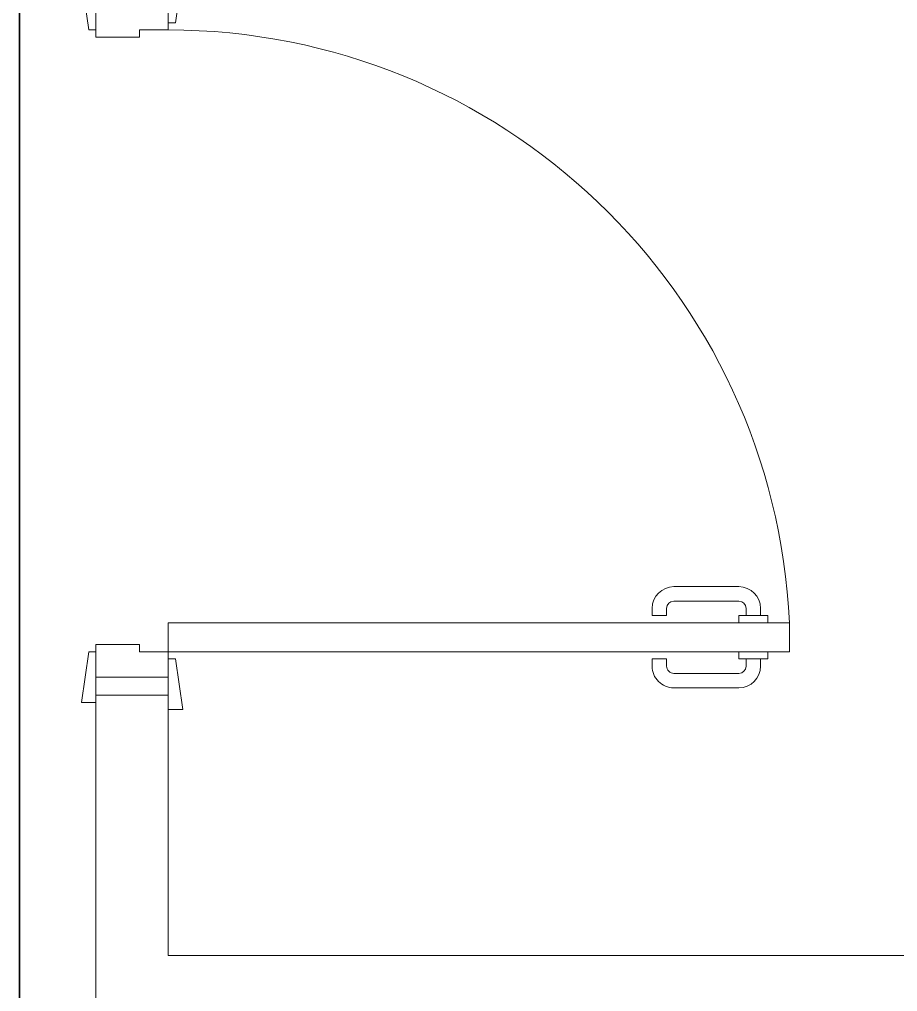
# Model space of a CAD drawing. Header units: millimetres. Extents: x -160614 to 59925, y -157025 to 0.
# Drawn here: x -115114 to -113899, y -113263 to -111918 of the extents above; entities that cross this region are included whole.
import ezdxf

# ---------------------------------------------------------------- set-up
doc = ezdxf.new("R2010")
doc.units = ezdxf.units.MM
doc.header["$LTSCALE"] = 8
for name, color, linetype, lineweight in [('72_EGR_EQP_TAG', 9, 'Continuous', 5), ('Walls', 9, 'Continuous', 5), ('Wooden Joinery', 9, 'Continuous', 5)]:
    doc.layers.add(name, color=color, linetype=linetype, lineweight=lineweight)
doc.layers.add('REF', color=42, linetype='Continuous')

# ---------------------------------------------------------------- blocks, each defined once
blk = doc.blocks.new('A$C72370EFE')
at = {"layer": 'Wooden Joinery'}
for p, q in [((-0.01, -0.04), (-0.02, -0.04)), ((-0.01, -0.03), (-0.01, -0.07)), ((0, -0.03), (-0.01, -0.03)), ((0.04, -0.03), (0.05, -0.03)), ((0.05, -0.03), (0.05, -0.07)), ((0.05, -0.04), (0.06, -0.04)), ((-0.01, -0.06), (-0.02, -0.06)), ((0.05, -0.06), (0.06, -0.06)), ((-0.05, -0.07), (-0.05, -0.16)), ((-0.03, -0.07), (-0.03, -0.16)), ((0, -0.07), (-0.01, -0.07)), ((0.04, -0.07), (0.05, -0.07)), ((0.07, -0.07), (0.07, -0.16)), ((0.09, -0.07), (0.09, -0.16)), ((-0.01, -0.17), (-0.02, -0.17)), ((-0.01, -0.17), (-0.01, -0.19)), ((0.05, -0.17), (0.06, -0.17)), ((0.05, -0.17), (0.05, -0.19)), ((-0.01, -0.19), (-0.02, -0.19)), ((0.05, -0.19), (0.06, -0.19))]:
    blk.add_line(p, q, dxfattribs=at)
for centre, radius, start, end in [((-0.02, -0.07), 0.03, 90, 180), ((0.06, -0.07), 0.03, 0, 90), ((-0.02, -0.07), 0.01, 90, 180), ((0.06, -0.07), 0.01, 0, 90), ((-0.02, -0.16), 0.03, 180, 270), ((-0.02, -0.16), 0.01, 180, 270), ((0.06, -0.16), 0.01, 270, 0), ((0.06, -0.16), 0.03, 270, 0)]:
    blk.add_arc(centre, radius, start, end, dxfattribs=at)
blk = doc.blocks.new('A$C5DAD61B4')
at = {"layer": 'Wooden Joinery'}
for points in [[(80, 959.1), (80, 969.1), (10, 979.1), (10, 959.1)], [(940, 959.1), (940, 969.1), (1010, 979.1), (1010, 959.1)], [(70, 859.1), (70, 849.1), (0, 839.1), (0, 859.1)], [(120, 859.1), (120, 0), (80, 0), (80, 859.1)], [(950, 859.1), (950, 849.1), (1020, 839.1), (1020, 859.1)]]:
    blk.add_lwpolyline(points, close=True, dxfattribs=at)
for points in [[(45, 859.1), (45, 959.1), (20, 959.1), (20, 859.1), (45, 859.1)], [(45, 859.1), (80, 859.1), (80, 899.1), (90, 899.1), (90, 959.1), (45, 959.1), (45, 859.1)], [(975, 859.1), (940, 859.1), (940, 899.1), (930, 899.1), (930, 959.1), (975, 959.1), (975, 859.1)], [(975, 859.1), (975, 959.1), (1000, 959.1), (1000, 859.1), (975, 859.1)]]:
    blk.add_lwpolyline(points, dxfattribs=at)
blk.add_arc((80, 859.1), 860, 272.666, 0, dxfattribs=at)
at = {"layer": 'Wooden Joinery', "xscale": 999.9999999998854, "yscale": 999.9999999998854, "zscale": 999.9999999998854, "rotation": 180}
blk.add_blockref('A$C72370EFE', (120, 0), dxfattribs=at)
blk = doc.blocks.new('GF1')
at = {"layer": 'Walls', "color": 9}
for p, q in [((-115007.8, -113412.6), (-115007.8, -112852.6)), ((-115007.8, -112852.6), (-114907.8, -112852.6)), ((-114907.8, -113212.6), (-114907.8, -112852.6)), ((-110407.8, -113212.6), (-114907.8, -113212.6))]:
    blk.add_line(p, q, dxfattribs=at)
at = {"layer": 'Wooden Joinery', "color": 9, "rotation": 89.99999999999999}
blk.add_blockref('A$C5DAD61B4', (-114048.7, -112872.6), dxfattribs=at)

msp = doc.modelspace()

# ---------------------------------------------------------------- linework, layer by layer
at = {"layer": 'REF', "lineweight": 35}
msp.add_line((-115113.6, -110139.8), (-115113.6, -113711.2), dxfattribs=at)

# ---------------------------------------------------------------- block references
at = {"layer": '72_EGR_EQP_TAG'}
msp.add_blockref('GF1', (0, 0), dxfattribs=at)

doc.saveas('drawing.dxf')
